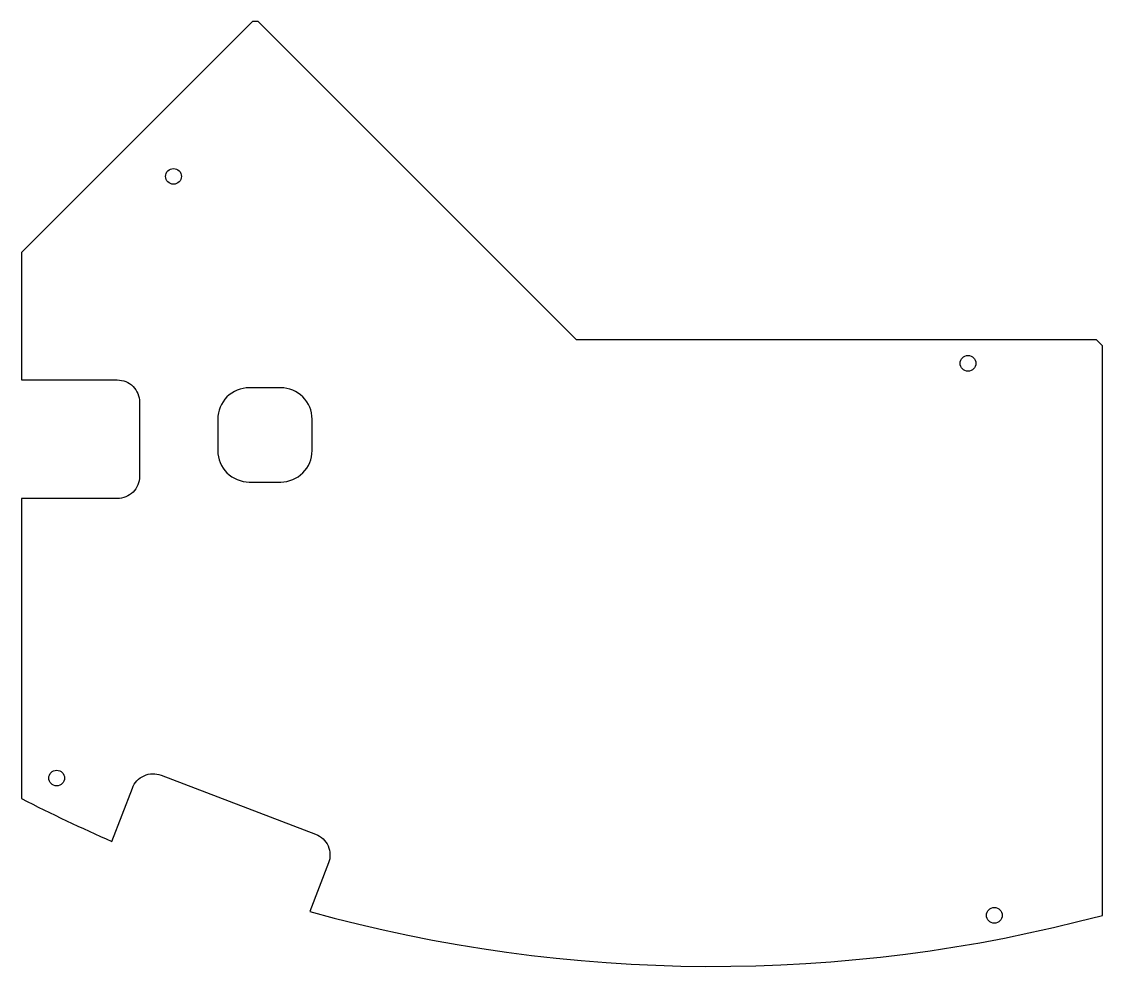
# Model space of a CAD drawing. Header units: inches. Extents: x -10.98 to -3.7, y 0.78 to 7.15.
import ezdxf

# ---------------------------------------------------------------- set-up
doc = ezdxf.new("R2010")
doc.units = ezdxf.units.IN
doc.layers.get('0').update_dxf_attribs({"linetype": 'CONTINUOUS'})

msp = doc.modelspace()

# ---------------------------------------------------------------- linework, layer by layer
for points in [[(-10.9843, 1.9094, 0.016582), (-10.3753, 1.6204), (-10.2379, 1.98, -0.414214), (-10.0443, 2.0665), (-9.0026, 1.6686, -0.414214), (-8.916, 1.4749), (-9.0409, 1.148, 0.133672), (-3.7008, 1.122), (-3.7008, 4.9606), (-3.7402, 5), (-7.2441, 5), (-9.3898, 7.1457), (-9.4291, 7.1457), (-10.9843, 5.5906), (-10.9843, 5), (-10.9843, 4.7307), (-10.3396, 4.7307, -0.414214), (-10.1896, 4.5807), (-10.1896, 4.0807, -0.414214), (-10.3396, 3.9307), (-10.9843, 3.9307)], [(-9.0268, 4.4665, 0.414214), (-9.2382, 4.6779), (-9.4508, 4.6779, 0.414214), (-9.6621, 4.4665), (-9.6621, 4.2539, 0.414214), (-9.4508, 4.0426), (-9.2382, 4.0426, 0.414214), (-9.0268, 4.2539)]]:
    msp.add_lwpolyline(points, format="xyb", close=True)
for centre in [(-9.9606, 6.1024), (-4.6063, 4.8425), (-10.748, 2.0472), (-4.4291, 1.122)]:
    msp.add_circle(centre, 0.0531)

doc.saveas('drawing.dxf')
